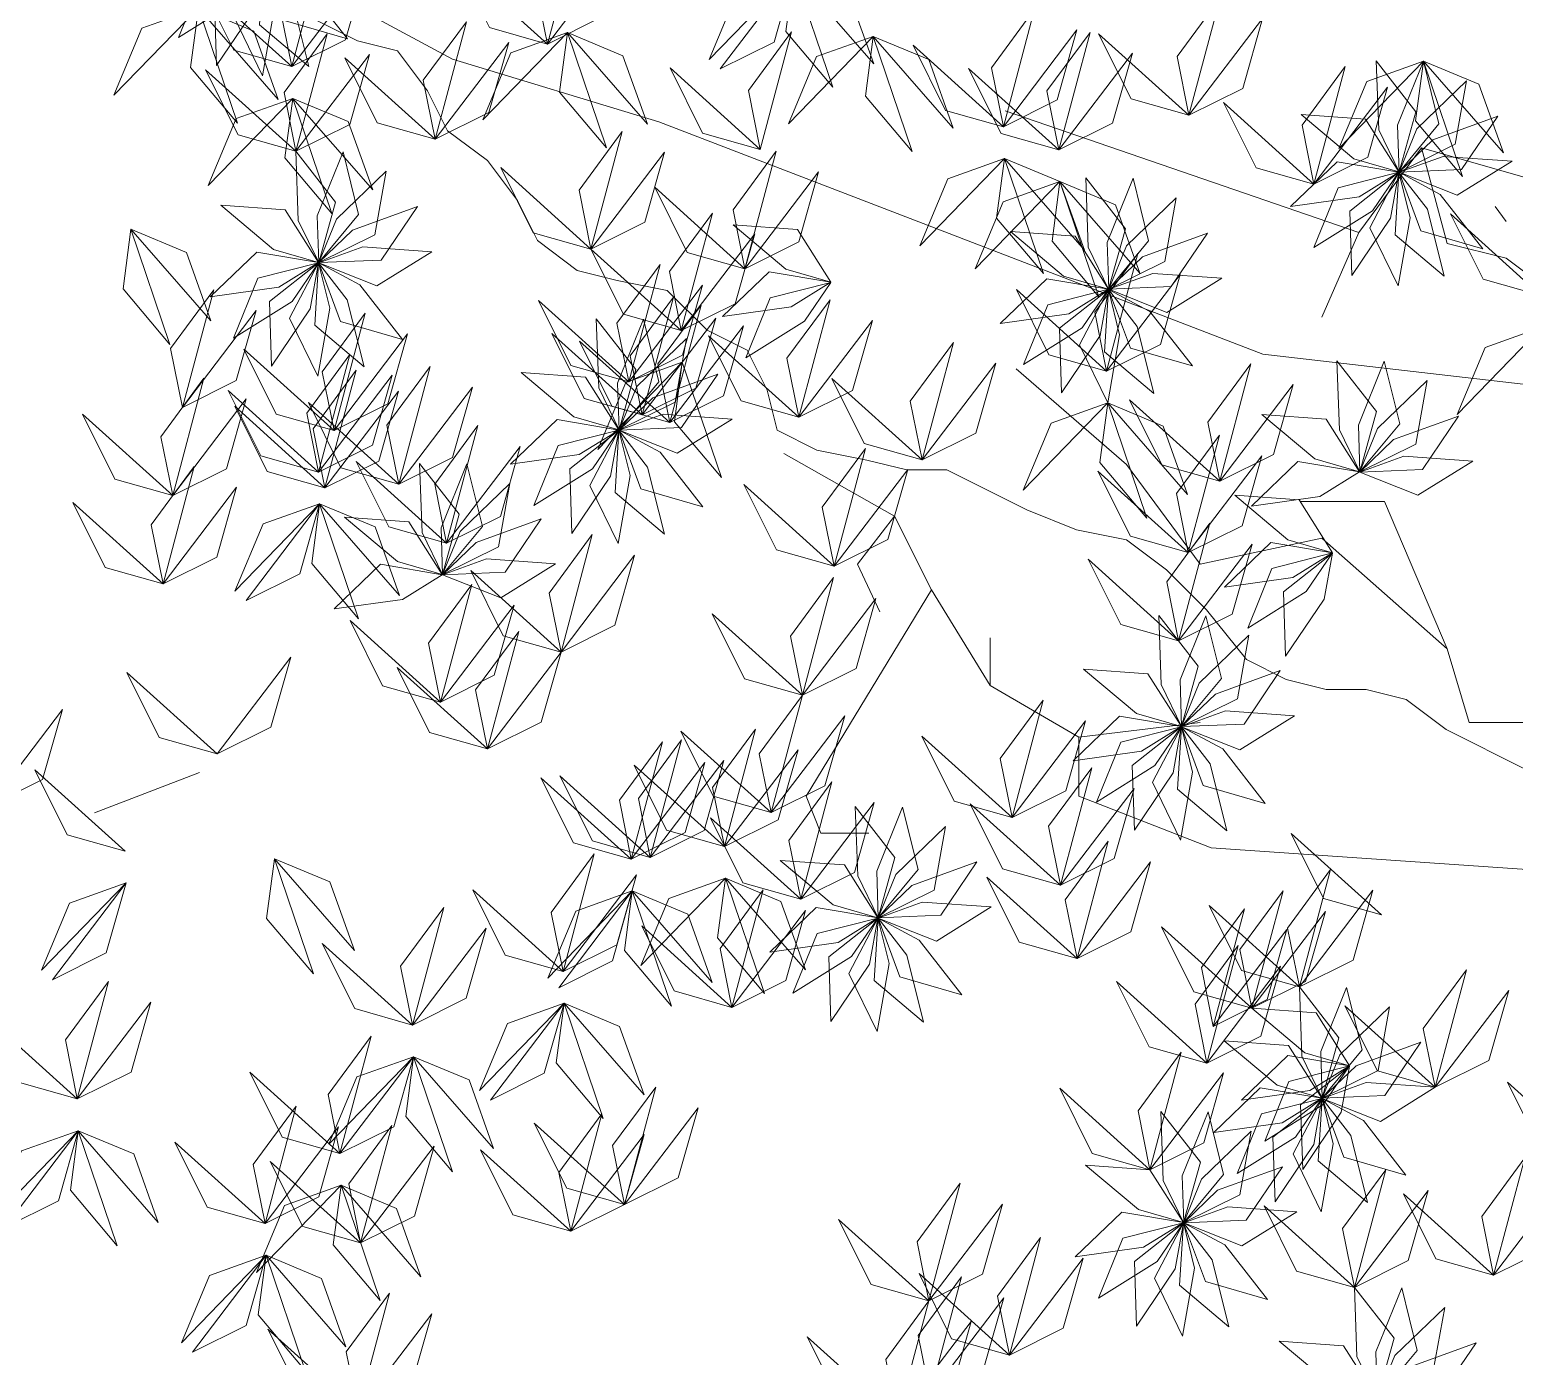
# Model space of a CAD drawing. Header units: inches. Extents: x 4350 to 28384, y -6772 to 993.
# Drawn here: x 14862.8 to 14936, y -831.6 to -766.2 of the extents above; entities that cross this region are included whole.
import ezdxf

# ---------------------------------------------------------------- set-up
doc = ezdxf.new("R2010")
doc.units = ezdxf.units.IN
doc.header["$MEASUREMENT"] = 0
doc.layers.add('ARREDAMENTO', color=2, linetype='Continuous', lineweight=18)

# ---------------------------------------------------------------- blocks, each defined once
blk = doc.blocks.new('jacaranda')
at = {"layer": 'ARREDAMENTO'}
for p, q in [((13801.262, 19412.439), (13796.9, 19414.801)), ((13811.44, 19409.349), (13801.262, 19412.439)), ((13828.524, 19409.894), (13845.971, 19403.897)), ((13841.246, 19397.899), (13811.44, 19409.349)), ((13845.971, 19403.897), (13849.061, 19408.077)), ((13850.333, 19403.351), (13849.061, 19408.077)), ((13849.061, 19408.077), (13863.6, 19403.897)), ((13852.696, 19405.169), (13853.241, 19404.442)), ((13845.971, 19403.897), (13844.154, 19399.716)), ((13853.241, 19402.624), (13850.333, 19403.351)), ((13860.511, 19397.172), (13853.241, 19402.624)), ((13856.876, 19396.082), (13841.246, 19397.899)), ((13834.521, 19392.447), (13829.069, 19397.172)), ((13823.071, 19389.902), (13817.619, 19392.992)), ((13838.156, 19387.54), (13834.521, 19392.447)), ((13843.063, 19390.629), (13847.243, 19390.629)), ((13847.243, 19390.629), (13850.333, 19383.359)), ((13821.254, 19387.54), (13823.071, 19389.902)), ((13823.071, 19389.902), (13824.889, 19386.267)), ((13844.154, 19388.812), (13838.156, 19387.54)), ((13850.333, 19383.359), (13844.154, 19388.812)), ((13822.344, 19385.177), (13821.254, 19387.54)), ((13824.889, 19386.267), (13818.709, 19376.09)), ((13827.797, 19381.542), (13824.889, 19386.267)), ((13822.344, 19385.177), (13822.344, 19385.177)), ((13827.797, 19383.905), (13827.797, 19383.905)), ((13827.797, 19383.905), (13827.797, 19381.542)), ((13851.423, 19379.725), (13850.333, 19383.359)), ((13832.158, 19378.998), (13827.797, 19381.542)), ((13832.158, 19378.998), (13838.156, 19379.725)), ((13859.42, 19379.725), (13851.423, 19379.725)), ((13832.158, 19376.09), (13832.158, 19378.998)), ((13818.709, 19376.09), (13819.436, 19374.272)), ((13838.701, 19373.545), (13832.158, 19376.09)), ((13819.436, 19374.272), (13821.799, 19374.272)), ((13854.513, 19372.455), (13838.701, 19373.545))]:
    blk.add_line(p, q, dxfattribs=at)
at = {"layer": 'ARREDAMENTO', "linetype": 'Continuous'}
blk.add_line((13788.792, 19377.259), (13783.612, 19375.27), dxfattribs=at)
at = {"layer": 'ARREDAMENTO'}
blk.add_lwpolyline([(13854.222, 19377.412), (13850.282, 19379.381), (13848.311, 19380.858), (13846.341, 19381.35), (13844.37, 19381.35), (13842.4, 19381.842), (13840.429, 19382.827), (13838.459, 19385.288), (13836.488, 19387.257), (13834.518, 19388.733), (13832.055, 19389.226), (13829.592, 19390.21), (13827.621, 19391.195), (13825.651, 19392.179), (13823.68, 19392.179), (13821.71, 19392.671), (13819.247, 19393.163), (13817.276, 19394.148), (13816.784, 19396.117), (13815.798, 19398.086), (13813.828, 19399.07), (13811.858, 19401.039), (13809.394, 19401.532), (13807.424, 19402.024), (13805.454, 19403.5), (13804.468, 19405.469), (13802.99, 19407.438), (13801.02, 19408.915), (13800.035, 19410.884), (13798.557, 19412.853), (13796.586, 19413.345), (13794.616, 19414.33)], dxfattribs=at)
at = {"layer": 'ARREDAMENTO', "lineweight": 0}
for points in [[(13805.952, 19413.191), (13805.367, 19416.097), (13807.495, 19418.987), (13805.952, 19413.191)], [(13793.338, 19412.078), (13792.753, 19414.984), (13794.88, 19417.874), (13793.338, 19412.078)], [(13805.952, 19413.191), (13808.606, 19414.512), (13809.583, 19417.965), (13805.952, 19413.191)], [(13787.753, 19413.509), (13790.643, 19415.315), (13791.94, 19417.223), (13788.952, 19416.456), (13787.753, 19413.509)], [(13789.627, 19412.124), (13791.533, 19414.949), (13791.941, 19417.22), (13789.524, 19415.304), (13789.627, 19412.124)], [(13791.903, 19411.62), (13792.495, 19414.977), (13791.944, 19417.217), (13790.515, 19414.484), (13791.903, 19411.62)], [(13794.186, 19412.086), (13793.362, 19415.394), (13791.948, 19417.216), (13791.754, 19414.138), (13794.186, 19412.086)], [(13796.083, 19413.441), (13793.985, 19416.127), (13791.952, 19417.217), (13793.027, 19414.326), (13796.083, 19413.441)], [(13805.952, 19413.191), (13803.1, 19413.997), (13801.5, 19417.21), (13805.952, 19413.191)], [(13793.338, 19412.078), (13795.992, 19413.399), (13796.969, 19416.852), (13793.338, 19412.078)], [(13818.105, 19416.741), (13815.313, 19415.746), (13813.931, 19412.434), (13818.105, 19416.741)], [(13814.474, 19411.967), (13817.128, 19413.288), (13818.105, 19416.741), (13814.474, 19411.967)], [(13818.105, 19416.741), (13817.716, 19413.802), (13820.031, 19411.061), (13818.105, 19416.741)], [(13818.105, 19416.741), (13820.841, 19415.6), (13822.047, 19412.22), (13818.105, 19416.741)], [(13793.338, 19412.078), (13790.485, 19412.885), (13788.886, 19416.097), (13793.338, 19412.078)], [(13837.595, 19409.674), (13837.01, 19412.58), (13839.137, 19415.47), (13837.595, 19409.674)], [(13788.733, 19414.967), (13785.94, 19413.972), (13784.559, 19410.66), (13788.733, 19414.967)], [(13788.733, 19414.967), (13788.343, 19412.028), (13790.659, 19409.287), (13788.733, 19414.967)], [(13788.733, 19414.967), (13791.469, 19413.826), (13792.674, 19410.446), (13788.733, 19414.967)], [(13828.443, 19409.11), (13827.858, 19412.017), (13829.985, 19414.907), (13828.443, 19409.11)], [(13800.409, 19408.495), (13799.824, 19411.401), (13801.951, 19414.291), (13800.409, 19408.495)], [(13837.595, 19409.674), (13840.249, 19410.995), (13841.226, 19414.448), (13837.595, 19409.674)], [(13793.544, 19407.897), (13792.959, 19410.803), (13795.087, 19413.693), (13793.544, 19407.897)], [(13800.409, 19408.495), (13803.063, 19409.816), (13804.04, 19413.269), (13800.409, 19408.495)], [(13806.941, 19413.752), (13804.149, 19412.757), (13802.767, 19409.445), (13806.941, 19413.752)], [(13806.941, 19413.752), (13806.552, 19410.814), (13808.867, 19408.072), (13806.941, 19413.752)], [(13806.941, 19413.752), (13809.677, 19412.611), (13810.883, 19409.231), (13806.941, 19413.752)], [(13816.45, 19407.992), (13815.865, 19410.898), (13817.992, 19413.788), (13816.45, 19407.992)], [(13822.025, 19413.563), (13819.232, 19412.568), (13817.851, 19409.256), (13822.025, 19413.563)], [(13822.025, 19413.563), (13821.635, 19410.625), (13823.951, 19407.883), (13822.025, 19413.563)], [(13822.025, 19413.563), (13824.761, 19412.422), (13825.966, 19409.042), (13822.025, 19413.563)], [(13828.443, 19409.11), (13831.097, 19410.431), (13832.074, 19413.884), (13828.443, 19409.11)], [(13831.179, 19407.969), (13830.594, 19410.876), (13832.722, 19413.766), (13831.179, 19407.969)], [(13837.595, 19409.674), (13834.742, 19410.481), (13833.143, 19413.693), (13837.595, 19409.674)], [(13793.544, 19407.897), (13796.198, 19409.218), (13797.175, 19412.671), (13793.544, 19407.897)], [(13828.443, 19409.11), (13825.59, 19409.917), (13823.991, 19413.129), (13828.443, 19409.11)], [(13831.179, 19407.969), (13833.833, 19409.29), (13834.81, 19412.743), (13831.179, 19407.969)], [(13793.544, 19407.897), (13790.692, 19408.704), (13789.092, 19411.916), (13793.544, 19407.897)], [(13800.409, 19408.495), (13797.556, 19409.301), (13795.957, 19412.514), (13800.409, 19408.495)], [(13816.45, 19407.992), (13813.597, 19408.799), (13811.998, 19412.011), (13816.45, 19407.992)], [(13831.179, 19407.969), (13828.327, 19408.776), (13826.727, 19411.989), (13831.179, 19407.969)], [(13843.76, 19406.284), (13843.175, 19409.19), (13845.303, 19412.08), (13843.76, 19406.284)], [(13849.167, 19412.343), (13846.375, 19411.348), (13844.994, 19408.036), (13849.167, 19412.343)], [(13846.837, 19412.362), (13846.956, 19408.956), (13847.96, 19406.879), (13848.79, 19409.85), (13846.837, 19412.362)], [(13849.167, 19412.343), (13847.891, 19409.183), (13847.963, 19406.877), (13849.93, 19409.254), (13849.167, 19412.343)], [(13849.167, 19412.343), (13848.778, 19409.404), (13851.093, 19406.663), (13849.167, 19412.343)], [(13849.167, 19412.343), (13851.904, 19411.202), (13853.109, 19407.822), (13849.167, 19412.343)], [(13851.289, 19411.378), (13848.837, 19409.01), (13847.966, 19406.874), (13850.728, 19408.246), (13851.289, 19411.378)], [(13793.39, 19410.511), (13790.598, 19409.516), (13789.216, 19406.204), (13793.39, 19410.511)], [(13793.39, 19410.511), (13793, 19407.572), (13795.316, 19404.831), (13793.39, 19410.511)], [(13793.39, 19410.511), (13796.126, 19409.37), (13797.331, 19405.99), (13793.39, 19410.511)], [(13843.76, 19406.284), (13846.414, 19407.605), (13847.391, 19411.058), (13843.76, 19406.284)], [(13843.76, 19406.284), (13840.908, 19407.091), (13839.308, 19410.303), (13843.76, 19406.284)], [(13843.127, 19409.712), (13845.738, 19407.521), (13847.953, 19406.878), (13846.3, 19409.482), (13843.127, 19409.712)], [(13852.834, 19409.633), (13849.631, 19408.467), (13847.967, 19406.871), (13851.048, 19407), (13852.834, 19409.633)], [(13808.099, 19403.078), (13807.514, 19405.985), (13809.642, 19408.875), (13808.099, 19403.078)], [(13793.544, 19407.897), (13793.663, 19404.491), (13794.667, 19402.414), (13795.497, 19405.385), (13793.544, 19407.897)], [(13795.875, 19407.878), (13794.598, 19404.718), (13794.671, 19402.412), (13796.637, 19404.789), (13795.875, 19407.878)], [(13808.099, 19403.078), (13810.753, 19404.4), (13811.73, 19407.853), (13808.099, 19403.078)], [(13815.694, 19402.107), (13815.109, 19405.013), (13817.236, 19407.903), (13815.694, 19402.107)], [(13828.495, 19407.543), (13825.703, 19406.548), (13824.322, 19403.236), (13828.495, 19407.543)], [(13828.495, 19407.543), (13828.106, 19404.605), (13830.421, 19401.863), (13828.495, 19407.543)], [(13828.495, 19407.543), (13831.231, 19406.402), (13832.437, 19403.022), (13828.495, 19407.543)], [(13853.536, 19407.411), (13850.136, 19407.648), (13847.966, 19406.867), (13850.834, 19405.731), (13853.536, 19407.411)], [(13797.996, 19406.913), (13795.544, 19404.545), (13794.673, 19402.409), (13797.436, 19403.781), (13797.996, 19406.913)], [(13808.099, 19403.078), (13805.247, 19403.885), (13803.647, 19407.098), (13808.099, 19403.078)], [(13815.694, 19402.107), (13818.347, 19403.428), (13819.324, 19406.881), (13815.694, 19402.107)], [(13842.613, 19405.182), (13845.988, 19405.656), (13847.949, 19406.872), (13844.907, 19407.386), (13842.613, 19405.182)], [(13843.762, 19403.154), (13846.652, 19404.96), (13847.949, 19406.868), (13844.961, 19406.101), (13843.762, 19403.154)], [(13845.636, 19401.769), (13847.542, 19404.595), (13847.951, 19406.865), (13845.533, 19404.949), (13845.636, 19401.769)], [(13847.912, 19401.266), (13848.504, 19404.622), (13847.953, 19406.862), (13846.524, 19404.129), (13847.912, 19401.266)], [(13850.195, 19401.732), (13849.371, 19405.039), (13847.957, 19406.861), (13847.763, 19403.783), (13850.195, 19401.732)], [(13852.092, 19403.086), (13849.994, 19405.772), (13847.961, 19406.862), (13849.036, 19403.971), (13852.092, 19403.086)], [(13815.694, 19402.107), (13812.841, 19402.914), (13811.242, 19406.126), (13815.694, 19402.107)], [(13831.231, 19406.402), (13828.439, 19405.407), (13827.058, 19402.095), (13831.231, 19406.402)], [(13831.231, 19406.402), (13830.842, 19403.464), (13833.157, 19400.722), (13831.231, 19406.402)], [(13831.231, 19406.402), (13833.968, 19405.261), (13835.173, 19401.881), (13831.231, 19406.402)], [(13832.513, 19406.585), (13832.632, 19403.178), (13833.636, 19401.102), (13834.465, 19404.072), (13832.513, 19406.585)], [(13834.843, 19406.566), (13833.567, 19403.405), (13833.639, 19401.1), (13835.605, 19403.476), (13834.843, 19406.566)], [(13789.834, 19405.247), (13792.445, 19403.057), (13794.66, 19402.413), (13793.007, 19405.017), (13789.834, 19405.247)], [(13836.965, 19405.6), (13834.513, 19403.233), (13833.641, 19401.097), (13836.404, 19402.468), (13836.965, 19405.6)], [(13799.541, 19405.168), (13796.339, 19404.002), (13794.674, 19402.406), (13797.756, 19402.535), (13799.541, 19405.168)], [(13812.551, 19399.059), (13811.966, 19401.965), (13814.094, 19404.855), (13812.551, 19399.059)], [(13854.956, 19400.788), (13852.104, 19401.595), (13850.504, 19404.807), (13854.956, 19400.788)], [(13785.405, 19404.054), (13785.015, 19401.115), (13787.331, 19398.374), (13785.405, 19404.054)], [(13785.405, 19404.054), (13788.141, 19402.913), (13789.346, 19399.533), (13785.405, 19404.054)], [(13812.551, 19399.059), (13815.205, 19400.38), (13816.182, 19403.833), (13812.551, 19399.059)], [(13815.108, 19404.276), (13817.719, 19402.086), (13819.934, 19401.442), (13818.282, 19404.047), (13815.108, 19404.276)], [(13828.802, 19403.935), (13831.413, 19401.744), (13833.629, 19401.1), (13831.976, 19403.705), (13828.802, 19403.935)], [(13838.51, 19403.856), (13835.307, 19402.69), (13833.642, 19401.093), (13836.724, 19401.222), (13838.51, 19403.856)], [(13800.244, 19402.946), (13796.843, 19403.184), (13794.673, 19402.402), (13797.541, 19401.267), (13800.244, 19402.946)], [(13812.551, 19399.059), (13809.699, 19399.866), (13808.099, 19403.078), (13812.551, 19399.059)], [(13789.32, 19400.717), (13792.696, 19401.191), (13794.656, 19402.407), (13791.615, 19402.922), (13789.32, 19400.717)], [(13790.469, 19398.689), (13793.36, 19400.495), (13794.656, 19402.403), (13791.669, 19401.636), (13790.469, 19398.689)], [(13792.344, 19397.304), (13794.249, 19400.13), (13794.658, 19402.4), (13792.24, 19400.484), (13792.344, 19397.304)], [(13794.619, 19396.801), (13795.211, 19400.157), (13794.661, 19402.398), (13793.231, 19399.664), (13794.619, 19396.801)], [(13796.903, 19397.267), (13796.078, 19400.574), (13794.664, 19402.397), (13794.47, 19399.318), (13796.903, 19397.267)], [(13798.799, 19398.621), (13796.701, 19401.307), (13794.668, 19402.397), (13795.743, 19399.506), (13798.799, 19398.621)], [(13809.965, 19396.522), (13809.38, 19399.428), (13811.508, 19402.318), (13809.965, 19396.522)], [(13833.535, 19397.055), (13832.95, 19399.961), (13835.078, 19402.851), (13833.535, 19397.055)], [(13814.595, 19399.746), (13817.97, 19400.221), (13819.93, 19401.436), (13816.889, 19401.951), (13814.595, 19399.746)], [(13828.289, 19399.404), (13831.664, 19399.879), (13833.624, 19401.094), (13830.583, 19401.609), (13828.289, 19399.404)], [(13833.535, 19397.055), (13836.189, 19398.376), (13837.166, 19401.829), (13833.535, 19397.055)], [(13839.212, 19401.633), (13835.812, 19401.871), (13833.642, 19401.09), (13836.509, 19399.954), (13839.212, 19401.633)], [(13787.945, 19395.265), (13787.36, 19398.172), (13789.488, 19401.062), (13787.945, 19395.265)], [(13809.965, 19396.522), (13812.619, 19397.843), (13813.596, 19401.296), (13809.965, 19396.522)], [(13815.744, 19397.718), (13818.634, 19399.525), (13819.931, 19401.432), (13816.943, 19400.665), (13815.744, 19397.718)], [(13833.535, 19397.055), (13830.683, 19397.862), (13829.083, 19401.074), (13833.535, 19397.055)], [(13829.438, 19397.377), (13832.328, 19399.183), (13833.625, 19401.091), (13830.637, 19400.324), (13829.438, 19397.377)], [(13831.312, 19395.991), (13833.218, 19398.817), (13833.626, 19401.087), (13831.209, 19399.172), (13831.312, 19395.991)], [(13833.588, 19395.488), (13834.179, 19398.845), (13833.629, 19401.085), (13832.2, 19398.352), (13833.588, 19395.488)], [(13835.871, 19395.954), (13835.047, 19399.261), (13833.633, 19401.084), (13833.439, 19398.006), (13835.871, 19395.954)], [(13837.768, 19397.309), (13835.669, 19399.994), (13833.636, 19401.084), (13834.711, 19398.193), (13837.768, 19397.309)], [(13809.965, 19396.522), (13807.113, 19397.329), (13805.513, 19400.541), (13809.965, 19396.522)], [(13810.621, 19394.9), (13810.036, 19397.806), (13812.164, 19400.696), (13810.621, 19394.9)], [(13811.988, 19394.515), (13811.403, 19397.421), (13813.53, 19400.311), (13811.988, 19394.515)], [(13818.354, 19394.781), (13817.769, 19397.687), (13819.896, 19400.577), (13818.354, 19394.781)], [(13787.945, 19395.265), (13790.599, 19396.586), (13791.576, 19400.039), (13787.945, 19395.265)], [(13795.424, 19394.12), (13794.839, 19397.026), (13796.966, 19399.916), (13795.424, 19394.12)], [(13808.36, 19399.641), (13808.479, 19396.235), (13809.483, 19394.158), (13810.313, 19397.129), (13808.36, 19399.641)], [(13810.691, 19399.622), (13809.414, 19396.462), (13809.486, 19394.156), (13811.453, 19396.533), (13810.691, 19399.622)], [(13810.621, 19394.9), (13813.275, 19396.221), (13814.252, 19399.674), (13810.621, 19394.9)], [(13818.354, 19394.781), (13821.008, 19396.102), (13821.985, 19399.555), (13818.354, 19394.781)], [(13795.424, 19394.12), (13798.078, 19395.441), (13799.055, 19398.894), (13795.424, 19394.12)], [(13810.621, 19394.9), (13807.768, 19395.707), (13806.169, 19398.919), (13810.621, 19394.9)], [(13812.812, 19398.657), (13810.36, 19396.289), (13809.489, 19394.153), (13812.252, 19395.525), (13812.812, 19398.657)], [(13811.988, 19394.515), (13814.641, 19395.836), (13815.618, 19399.289), (13811.988, 19394.515)], [(13818.354, 19394.781), (13815.501, 19395.588), (13813.902, 19398.8), (13818.354, 19394.781)], [(13855.009, 19399.221), (13852.216, 19398.226), (13850.835, 19394.914), (13855.009, 19399.221)], [(13795.424, 19394.12), (13792.571, 19394.927), (13790.972, 19398.139), (13795.424, 19394.12)], [(13811.988, 19394.515), (13809.135, 19395.322), (13807.536, 19398.534), (13811.988, 19394.515)], [(13824.436, 19392.673), (13823.851, 19395.58), (13825.978, 19398.47), (13824.436, 19392.673)], [(13794.66, 19392.079), (13794.076, 19394.985), (13796.203, 19397.875), (13794.66, 19392.079)], [(13798.62, 19391.482), (13798.035, 19394.388), (13800.163, 19397.278), (13798.62, 19391.482)], [(13812.604, 19397.492), (13809.811, 19396.497), (13808.43, 19393.185), (13812.604, 19397.492)], [(13812.604, 19397.492), (13812.214, 19394.554), (13814.53, 19391.812), (13812.604, 19397.492)], [(13824.436, 19392.673), (13827.09, 19393.994), (13828.067, 19397.448), (13824.436, 19392.673)], [(13839.114, 19391.626), (13838.529, 19394.532), (13840.657, 19397.422), (13839.114, 19391.626)], [(13844.899, 19397.57), (13845.019, 19394.164), (13846.023, 19392.087), (13846.852, 19395.058), (13844.899, 19397.57)], [(13847.23, 19397.551), (13845.953, 19394.391), (13846.026, 19392.085), (13847.992, 19394.462), (13847.23, 19397.551)], [(13787.466, 19390.914), (13786.881, 19393.82), (13789.009, 19396.71), (13787.466, 19390.914)], [(13794.978, 19391.3), (13794.393, 19394.206), (13796.52, 19397.096), (13794.978, 19391.3)], [(13794.66, 19392.079), (13797.314, 19393.4), (13798.291, 19396.853), (13794.66, 19392.079)], [(13804.65, 19396.991), (13807.261, 19394.801), (13809.476, 19394.157), (13807.823, 19396.761), (13804.65, 19396.991)], [(13814.357, 19396.912), (13811.155, 19395.746), (13809.49, 19394.15), (13812.571, 19394.279), (13814.357, 19396.912)], [(13824.436, 19392.673), (13821.583, 19393.48), (13819.984, 19396.693), (13824.436, 19392.673)], [(13849.351, 19396.586), (13846.9, 19394.218), (13846.028, 19392.082), (13848.791, 19393.453), (13849.351, 19396.586)], [(13794.66, 19392.079), (13791.808, 19392.885), (13790.208, 19396.098), (13794.66, 19392.079)], [(13794.978, 19391.3), (13797.632, 19392.621), (13798.609, 19396.074), (13794.978, 19391.3)], [(13798.62, 19391.482), (13801.274, 19392.803), (13802.251, 19396.256), (13798.62, 19391.482)], [(13839.114, 19391.626), (13841.768, 19392.947), (13842.745, 19396.4), (13839.114, 19391.626)], [(13787.466, 19390.914), (13790.12, 19392.235), (13791.097, 19395.688), (13787.466, 19390.914)], [(13794.978, 19391.3), (13792.125, 19392.106), (13790.526, 19395.319), (13794.978, 19391.3)], [(13798.62, 19391.482), (13795.768, 19392.288), (13794.168, 19395.501), (13798.62, 19391.482)], [(13833.588, 19395.488), (13830.795, 19394.493), (13829.414, 19391.181), (13833.588, 19395.488)], [(13833.588, 19395.488), (13833.198, 19392.549), (13835.514, 19389.808), (13833.588, 19395.488)], [(13833.588, 19395.488), (13836.324, 19394.347), (13837.529, 19390.967), (13833.588, 19395.488)], [(13839.114, 19391.626), (13836.262, 19392.432), (13834.662, 19395.645), (13839.114, 19391.626)], [(13787.466, 19390.914), (13784.614, 19391.721), (13783.014, 19394.933), (13787.466, 19390.914)], [(13800.975, 19388.571), (13800.39, 19391.477), (13802.517, 19394.367), (13800.975, 19388.571)], [(13804.136, 19392.461), (13807.511, 19392.935), (13809.472, 19394.151), (13806.431, 19394.666), (13804.136, 19392.461)], [(13815.059, 19394.69), (13811.659, 19394.927), (13809.489, 19394.146), (13812.357, 19393.01), (13815.059, 19394.69)], [(13841.189, 19394.92), (13843.8, 19392.729), (13846.015, 19392.086), (13844.363, 19394.69), (13841.189, 19394.92)], [(13850.897, 19394.841), (13847.694, 19393.675), (13846.029, 19392.079), (13849.111, 19392.208), (13850.897, 19394.841)], [(13805.285, 19390.433), (13808.176, 19392.239), (13809.472, 19394.147), (13806.484, 19393.38), (13805.285, 19390.433)], [(13807.159, 19389.048), (13809.065, 19391.874), (13809.474, 19394.144), (13807.056, 19392.228), (13807.159, 19389.048)], [(13809.435, 19388.545), (13810.027, 19391.901), (13809.477, 19394.141), (13808.047, 19391.408), (13809.435, 19388.545)], [(13811.719, 19389.011), (13810.894, 19392.318), (13809.48, 19394.14), (13809.286, 19391.062), (13811.719, 19389.011)], [(13813.615, 19390.365), (13811.517, 19393.051), (13809.484, 19394.141), (13810.559, 19391.25), (13813.615, 19390.365)], [(13837.561, 19388.104), (13836.976, 19391.011), (13839.104, 19393.901), (13837.561, 19388.104)], [(13800.975, 19388.571), (13803.629, 19389.892), (13804.606, 19393.345), (13800.975, 19388.571)], [(13820.095, 19387.436), (13819.51, 19390.342), (13821.638, 19393.232), (13820.095, 19387.436)], [(13837.561, 19388.104), (13840.215, 19389.425), (13841.192, 19392.878), (13837.561, 19388.104)], [(13851.599, 19392.619), (13848.199, 19392.856), (13846.028, 19392.075), (13848.896, 19390.939), (13851.599, 19392.619)], [(13786.988, 19386.563), (13786.403, 19389.469), (13788.53, 19392.359), (13786.988, 19386.563)], [(13800.975, 19388.571), (13798.122, 19389.377), (13796.523, 19392.59), (13800.975, 19388.571)], [(13799.648, 19392.504), (13799.768, 19389.098), (13800.771, 19387.021), (13801.601, 19389.992), (13799.648, 19392.504)], [(13801.979, 19392.485), (13800.702, 19389.325), (13800.775, 19387.019), (13802.741, 19389.396), (13801.979, 19392.485)], [(13820.095, 19387.436), (13822.749, 19388.757), (13823.726, 19392.21), (13820.095, 19387.436)], [(13837.561, 19388.104), (13834.709, 19388.911), (13833.109, 19392.124), (13837.561, 19388.104)], [(13840.676, 19390.39), (13844.051, 19390.864), (13846.011, 19392.08), (13842.97, 19392.594), (13840.676, 19390.39)], [(13786.988, 19386.563), (13789.641, 19387.884), (13790.618, 19391.337), (13786.988, 19386.563)], [(13804.1, 19391.52), (13801.649, 19389.152), (13800.777, 19387.016), (13803.54, 19388.388), (13804.1, 19391.52)], [(13820.095, 19387.436), (13817.243, 19388.243), (13815.643, 19391.455), (13820.095, 19387.436)], [(13786.988, 19386.563), (13784.135, 19387.37), (13782.536, 19390.582), (13786.988, 19386.563)], [(13839.859, 19390.932), (13842.47, 19388.741), (13844.685, 19388.097), (13843.032, 19390.702), (13839.859, 19390.932)], [(13794.713, 19390.512), (13791.921, 19389.516), (13790.539, 19386.204), (13794.713, 19390.512)], [(13791.082, 19385.738), (13793.736, 19387.059), (13794.713, 19390.512), (13791.082, 19385.738)], [(13794.713, 19390.512), (13794.323, 19387.573), (13796.639, 19384.831), (13794.713, 19390.512)], [(13794.713, 19390.512), (13797.449, 19389.371), (13798.654, 19385.991), (13794.713, 19390.512)], [(13795.938, 19389.854), (13798.549, 19387.663), (13800.764, 19387.02), (13799.112, 19389.624), (13795.938, 19389.854)], [(13805.646, 19389.775), (13802.443, 19388.609), (13800.778, 19387.013), (13803.86, 19387.142), (13805.646, 19389.775)], [(13837.083, 19383.753), (13836.498, 19386.659), (13838.625, 19389.549), (13837.083, 19383.753)], [(13806.623, 19383.196), (13806.038, 19386.102), (13808.166, 19388.992), (13806.623, 19383.196)], [(13837.083, 19383.753), (13839.736, 19385.074), (13840.713, 19388.527), (13837.083, 19383.753)], [(13839.345, 19386.401), (13842.72, 19386.876), (13844.681, 19388.091), (13841.64, 19388.606), (13839.345, 19386.401)], [(13806.348, 19387.553), (13802.948, 19387.79), (13800.777, 19387.009), (13803.645, 19385.873), (13806.348, 19387.553)], [(13806.623, 19383.196), (13809.277, 19384.517), (13810.254, 19387.97), (13806.623, 19383.196)], [(13837.083, 19383.753), (13834.23, 19384.56), (13832.631, 19387.772), (13837.083, 19383.753)], [(13840.494, 19384.373), (13843.385, 19386.18), (13844.681, 19388.087), (13841.693, 19387.321), (13840.494, 19384.373)], [(13842.368, 19382.988), (13844.274, 19385.814), (13844.683, 19388.084), (13842.265, 19386.168), (13842.368, 19382.988)], [(13795.425, 19385.324), (13798.8, 19385.798), (13800.76, 19387.014), (13797.719, 19387.528), (13795.425, 19385.324)], [(13806.623, 19383.196), (13803.771, 19384.003), (13802.171, 19387.215), (13806.623, 19383.196)], [(13800.675, 19380.731), (13800.09, 19383.637), (13802.218, 19386.527), (13800.675, 19380.731)], [(13818.528, 19381.072), (13817.943, 19383.978), (13820.071, 19386.868), (13818.528, 19381.072)], [(13800.675, 19380.731), (13803.329, 19382.052), (13804.306, 19385.505), (13800.675, 19380.731)], [(13818.528, 19381.072), (13821.182, 19382.393), (13822.159, 19385.846), (13818.528, 19381.072)], [(13800.675, 19380.731), (13797.823, 19381.538), (13796.223, 19384.75), (13800.675, 19380.731)], [(13818.528, 19381.072), (13815.676, 19381.879), (13814.076, 19385.091), (13818.528, 19381.072)], [(13836.106, 19385.009), (13836.225, 19381.603), (13837.229, 19379.526), (13838.059, 19382.497), (13836.106, 19385.009)], [(13838.437, 19384.99), (13837.16, 19381.83), (13837.233, 19379.525), (13839.199, 19381.901), (13838.437, 19384.99)], [(13802.992, 19378.422), (13802.408, 19381.328), (13804.535, 19384.218), (13802.992, 19378.422)], [(13840.558, 19384.025), (13838.107, 19381.657), (13837.235, 19379.522), (13839.998, 19380.893), (13840.558, 19384.025)], [(13789.658, 19378.176), (13792.311, 19379.497), (13793.288, 19382.95), (13789.658, 19378.176)], [(13802.992, 19378.422), (13805.646, 19379.743), (13806.623, 19383.196), (13802.992, 19378.422)], [(13789.658, 19378.176), (13786.805, 19378.982), (13785.206, 19382.195), (13789.658, 19378.176)], [(13802.992, 19378.422), (13800.14, 19379.229), (13798.54, 19382.441), (13802.992, 19378.422)], [(13832.396, 19382.36), (13835.007, 19380.169), (13837.222, 19379.525), (13835.57, 19382.13), (13832.396, 19382.36)], [(13842.104, 19382.281), (13838.901, 19381.115), (13837.236, 19379.518), (13840.318, 19379.647), (13842.104, 19382.281)], [(13816.986, 19375.276), (13816.401, 19378.182), (13818.528, 19381.072), (13816.986, 19375.276)], [(13778.391, 19375.595), (13781.045, 19376.916), (13782.022, 19380.37), (13778.391, 19375.595)], [(13828.869, 19375.034), (13828.284, 19377.94), (13830.411, 19380.83), (13828.869, 19375.034)], [(13816.986, 19375.276), (13819.639, 19376.597), (13820.616, 19380.05), (13816.986, 19375.276)], [(13828.869, 19375.034), (13831.523, 19376.355), (13832.499, 19379.808), (13828.869, 19375.034)], [(13831.882, 19377.829), (13835.258, 19378.304), (13837.218, 19379.519), (13834.177, 19380.034), (13831.882, 19377.829)], [(13842.806, 19380.058), (13839.406, 19380.296), (13837.235, 19379.514), (13840.103, 19378.379), (13842.806, 19380.058)], [(13811.022, 19373.072), (13810.437, 19375.978), (13812.564, 19378.868), (13811.022, 19373.072)], [(13816.986, 19375.276), (13814.133, 19376.083), (13812.534, 19379.295), (13816.986, 19375.276)], [(13814.681, 19373.606), (13814.096, 19376.512), (13816.223, 19379.402), (13814.681, 19373.606)], [(13828.869, 19375.034), (13826.016, 19375.841), (13824.417, 19379.053), (13828.869, 19375.034)], [(13833.031, 19375.801), (13835.922, 19377.608), (13837.218, 19379.515), (13834.231, 19378.749), (13833.031, 19375.801)], [(13834.906, 19374.416), (13836.811, 19377.242), (13837.22, 19379.512), (13834.802, 19377.596), (13834.906, 19374.416)], [(13837.181, 19373.913), (13837.773, 19377.27), (13837.223, 19379.51), (13835.794, 19376.776), (13837.181, 19373.913)], [(13839.465, 19374.379), (13838.64, 19377.686), (13837.226, 19379.509), (13837.032, 19376.43), (13839.465, 19374.379)], [(13841.362, 19375.734), (13839.263, 19378.419), (13837.23, 19379.509), (13838.305, 19376.618), (13841.362, 19375.734)], [(13810.085, 19372.982), (13809.5, 19375.888), (13811.628, 19378.778), (13810.085, 19372.982)], [(13814.681, 19373.606), (13817.335, 19374.927), (13818.312, 19378.38), (13814.681, 19373.606)], [(13785.113, 19373.375), (13782.26, 19374.181), (13780.66, 19377.394), (13785.113, 19373.375)], [(13810.085, 19372.982), (13812.739, 19374.303), (13813.716, 19377.756), (13810.085, 19372.982)], [(13814.681, 19373.606), (13811.828, 19374.412), (13810.229, 19377.625), (13814.681, 19373.606)], [(13811.022, 19373.072), (13813.676, 19374.393), (13814.653, 19377.846), (13811.022, 19373.072)], [(13831.257, 19371.699), (13830.672, 19374.605), (13832.799, 19377.495), (13831.257, 19371.699)], [(13810.085, 19372.982), (13807.233, 19373.789), (13805.633, 19377.001), (13810.085, 19372.982)], [(13811.022, 19373.072), (13808.169, 19373.879), (13806.57, 19377.091), (13811.022, 19373.072)], [(13818.445, 19371.005), (13817.86, 19373.911), (13819.987, 19376.801), (13818.445, 19371.005)], [(13831.257, 19371.699), (13833.911, 19373.02), (13834.888, 19376.473), (13831.257, 19371.699)], [(13818.445, 19371.005), (13821.098, 19372.326), (13822.075, 19375.779), (13818.445, 19371.005)], [(13821.139, 19375.574), (13821.258, 19372.168), (13822.262, 19370.091), (13823.092, 19373.062), (13821.139, 19375.574)], [(13823.47, 19375.555), (13822.193, 19372.395), (13822.265, 19370.09), (13824.232, 19372.466), (13823.47, 19375.555)], [(13831.257, 19371.699), (13828.404, 19372.506), (13826.805, 19375.718), (13831.257, 19371.699)], [(13818.445, 19371.005), (13815.592, 19371.812), (13813.993, 19375.024), (13818.445, 19371.005)], [(13825.591, 19374.59), (13823.139, 19372.222), (13822.268, 19370.087), (13825.031, 19371.458), (13825.591, 19374.59)], [(13832.077, 19368.075), (13831.492, 19370.982), (13833.619, 19373.872), (13832.077, 19368.075)], [(13847.089, 19370.23), (13844.237, 19371.037), (13842.637, 19374.249), (13847.089, 19370.23)], [(13792.485, 19373.001), (13792.095, 19370.062), (13794.411, 19367.321), (13792.485, 19373.001)], [(13792.485, 19373.001), (13795.221, 19371.86), (13796.426, 19368.48), (13792.485, 19373.001)], [(13806.722, 19367.443), (13806.137, 19370.349), (13808.264, 19373.239), (13806.722, 19367.443)], [(13806.722, 19367.443), (13806.137, 19370.349), (13808.264, 19373.239), (13806.722, 19367.443)], [(13817.429, 19372.924), (13820.04, 19370.734), (13822.255, 19370.09), (13820.602, 19372.695), (13817.429, 19372.924)], [(13827.136, 19372.845), (13823.933, 19371.68), (13822.269, 19370.083), (13825.35, 19370.212), (13827.136, 19372.845)], [(13832.077, 19368.075), (13834.731, 19369.396), (13835.708, 19372.849), (13832.077, 19368.075)], [(13843.044, 19366.679), (13842.459, 19369.585), (13844.587, 19372.475), (13843.044, 19366.679)], [(13785.165, 19371.808), (13782.373, 19370.812), (13780.991, 19367.5), (13785.165, 19371.808)], [(13781.534, 19367.034), (13784.188, 19368.355), (13785.165, 19371.808), (13781.534, 19367.034)], [(13806.722, 19367.443), (13809.375, 19368.764), (13810.352, 19372.217), (13806.722, 19367.443)], [(13806.722, 19367.443), (13809.375, 19368.764), (13810.352, 19372.217), (13806.722, 19367.443)], [(13814.733, 19372.039), (13811.941, 19371.043), (13810.559, 19367.731), (13814.733, 19372.039)], [(13814.733, 19372.039), (13814.344, 19369.1), (13816.659, 19366.358), (13814.733, 19372.039)], [(13814.733, 19372.039), (13817.469, 19370.898), (13818.675, 19367.518), (13814.733, 19372.039)], [(13832.077, 19368.075), (13829.224, 19368.882), (13827.625, 19372.094), (13832.077, 19368.075)], [(13806.722, 19367.443), (13803.869, 19368.25), (13802.269, 19371.462), (13806.722, 19367.443)], [(13806.722, 19367.443), (13803.869, 19368.25), (13802.269, 19371.462), (13806.722, 19367.443)], [(13810.138, 19371.415), (13807.345, 19370.42), (13805.964, 19367.108), (13810.138, 19371.415)], [(13806.507, 19366.641), (13809.161, 19367.962), (13810.138, 19371.415), (13806.507, 19366.641)], [(13810.138, 19371.415), (13809.748, 19368.476), (13812.064, 19365.735), (13810.138, 19371.415)], [(13810.138, 19371.415), (13812.874, 19370.274), (13814.079, 19366.894), (13810.138, 19371.415)], [(13815.054, 19365.673), (13814.469, 19368.579), (13816.596, 19371.469), (13815.054, 19365.673)], [(13827.838, 19370.623), (13824.438, 19370.861), (13822.268, 19370.079), (13825.136, 19368.944), (13827.838, 19370.623)], [(13840.697, 19365.626), (13840.112, 19368.532), (13842.24, 19371.422), (13840.697, 19365.626)], [(13843.044, 19366.679), (13845.698, 19368), (13846.675, 19371.453), (13843.044, 19366.679)], [(13799.296, 19364.802), (13798.711, 19367.708), (13800.839, 19370.598), (13799.296, 19364.802)], [(13815.054, 19365.673), (13817.708, 19366.994), (13818.685, 19370.447), (13815.054, 19365.673)], [(13816.915, 19368.394), (13820.29, 19368.869), (13822.251, 19370.084), (13819.21, 19370.599), (13816.915, 19368.394)], [(13818.064, 19366.366), (13820.954, 19368.173), (13822.251, 19370.08), (13819.263, 19369.314), (13818.064, 19366.366)], [(13819.938, 19364.981), (13821.844, 19367.807), (13822.253, 19370.077), (13819.835, 19368.161), (13819.938, 19364.981)], [(13822.214, 19364.478), (13822.806, 19367.835), (13822.255, 19370.075), (13820.826, 19367.341), (13822.214, 19364.478)], [(13824.498, 19364.944), (13823.673, 19368.251), (13822.259, 19370.074), (13822.065, 19366.995), (13824.498, 19364.944)], [(13826.394, 19366.298), (13824.296, 19368.984), (13822.263, 19370.074), (13823.338, 19367.183), (13826.394, 19366.298)], [(13838.796, 19364.736), (13838.211, 19367.642), (13840.339, 19370.532), (13838.796, 19364.736)], [(13843.044, 19366.679), (13840.192, 19367.486), (13838.592, 19370.698), (13843.044, 19366.679)], [(13840.697, 19365.626), (13843.351, 19366.947), (13844.328, 19370.4), (13840.697, 19365.626)], [(13799.296, 19364.802), (13801.95, 19366.123), (13802.927, 19369.576), (13799.296, 19364.802)], [(13815.054, 19365.673), (13812.201, 19366.48), (13810.602, 19369.692), (13815.054, 19365.673)], [(13840.697, 19365.626), (13837.845, 19366.432), (13836.245, 19369.645), (13840.697, 19365.626)], [(13838.796, 19364.736), (13841.45, 19366.057), (13842.427, 19369.51), (13838.796, 19364.736)], [(13799.296, 19364.802), (13796.444, 19365.609), (13794.844, 19368.821), (13799.296, 19364.802)], [(13838.481, 19362.923), (13837.896, 19365.829), (13840.023, 19368.719), (13838.481, 19362.923)], [(13838.481, 19362.923), (13841.135, 19364.244), (13842.112, 19367.697), (13838.481, 19362.923)], [(13849.744, 19361.728), (13849.159, 19364.634), (13851.286, 19367.524), (13849.744, 19361.728)], [(13782.755, 19361.156), (13782.171, 19364.063), (13784.298, 19366.953), (13782.755, 19361.156)], [(13838.481, 19362.923), (13835.628, 19363.73), (13834.029, 19366.942), (13838.481, 19362.923)], [(13843.044, 19366.679), (13843.164, 19363.273), (13844.167, 19361.196), (13844.997, 19364.167), (13843.044, 19366.679)], [(13845.375, 19366.66), (13844.098, 19363.5), (13844.171, 19361.194), (13846.137, 19363.571), (13845.375, 19366.66)], [(13849.744, 19361.728), (13852.398, 19363.049), (13853.375, 19366.502), (13849.744, 19361.728)], [(13782.755, 19361.156), (13785.409, 19362.478), (13786.386, 19365.931), (13782.755, 19361.156)], [(13806.774, 19365.876), (13803.982, 19364.881), (13802.6, 19361.569), (13806.774, 19365.876)], [(13803.143, 19361.102), (13805.797, 19362.423), (13806.774, 19365.876), (13803.143, 19361.102)], [(13806.774, 19365.876), (13806.384, 19362.937), (13808.7, 19360.196), (13806.774, 19365.876)], [(13806.774, 19365.876), (13809.51, 19364.735), (13810.715, 19361.355), (13806.774, 19365.876)], [(13847.496, 19365.695), (13845.045, 19363.327), (13844.173, 19361.191), (13846.936, 19362.563), (13847.496, 19365.695)], [(13849.744, 19361.728), (13846.891, 19362.535), (13845.292, 19365.747), (13849.744, 19361.728)], [(13782.755, 19361.156), (13779.903, 19361.963), (13778.303, 19365.176), (13782.755, 19361.156)], [(13840.697, 19365.626), (13843.309, 19363.435), (13845.524, 19362.791), (13843.871, 19365.396), (13840.697, 19365.626)], [(13795.718, 19358.461), (13795.133, 19361.367), (13797.26, 19364.257), (13795.718, 19358.461)], [(13839.334, 19364.029), (13841.945, 19361.839), (13844.16, 19361.195), (13842.508, 19363.799), (13839.334, 19364.029)], [(13849.042, 19363.95), (13845.839, 19362.784), (13844.174, 19361.188), (13847.256, 19361.317), (13849.042, 19363.95)], [(13799.349, 19363.235), (13796.556, 19362.24), (13795.175, 19358.928), (13799.349, 19363.235)], [(13795.718, 19358.461), (13798.372, 19359.782), (13799.349, 19363.235), (13795.718, 19358.461)], [(13799.349, 19363.235), (13798.959, 19360.297), (13801.275, 19357.555), (13799.349, 19363.235)], [(13799.349, 19363.235), (13802.085, 19362.094), (13803.29, 19358.714), (13799.349, 19363.235)], [(13835.675, 19357.663), (13835.09, 19360.57), (13837.218, 19363.46), (13835.675, 19357.663)], [(13840.184, 19361.095), (13843.559, 19361.57), (13845.52, 19362.785), (13842.478, 19363.3), (13840.184, 19361.095)], [(13841.333, 19359.067), (13844.223, 19360.874), (13845.52, 19362.781), (13842.532, 19362.015), (13841.333, 19359.067)], [(13843.207, 19357.682), (13845.113, 19360.508), (13845.521, 19362.778), (13843.104, 19360.862), (13843.207, 19357.682)], [(13795.718, 19358.461), (13792.865, 19359.268), (13791.266, 19362.48), (13795.718, 19358.461)], [(13835.675, 19357.663), (13838.329, 19358.984), (13839.306, 19362.437), (13835.675, 19357.663)], [(13809.753, 19355.947), (13809.168, 19358.853), (13811.296, 19361.743), (13809.753, 19355.947)], [(13835.675, 19357.663), (13832.823, 19358.47), (13831.223, 19361.683), (13835.675, 19357.663)], [(13838.821, 19359.499), (13842.196, 19359.973), (13844.156, 19361.189), (13841.115, 19361.704), (13838.821, 19359.499)], [(13849.744, 19361.728), (13846.344, 19361.966), (13844.173, 19361.184), (13847.041, 19360.049), (13849.744, 19361.728)], [(13857.763, 19357.957), (13854.91, 19358.764), (13853.311, 19361.977), (13857.763, 19357.957)], [(13792.02, 19355.008), (13791.435, 19357.914), (13793.563, 19360.804), (13792.02, 19355.008)], [(13809.753, 19355.947), (13812.407, 19357.268), (13813.384, 19360.721), (13809.753, 19355.947)], [(13836.212, 19360.543), (13836.331, 19357.137), (13837.335, 19355.06), (13838.165, 19358.031), (13836.212, 19360.543)], [(13839.969, 19357.471), (13842.86, 19359.277), (13844.156, 19361.185), (13841.169, 19360.418), (13839.969, 19357.471)], [(13841.844, 19356.086), (13843.75, 19358.912), (13844.158, 19361.182), (13841.741, 19359.266), (13841.844, 19356.086)], [(13844.119, 19355.583), (13844.711, 19358.939), (13844.161, 19361.18), (13842.732, 19358.446), (13844.119, 19355.583)], [(13846.403, 19356.049), (13845.578, 19359.356), (13844.164, 19361.179), (13843.971, 19358.1), (13846.403, 19356.049)], [(13848.3, 19357.403), (13846.201, 19360.089), (13844.168, 19361.179), (13845.243, 19358.288), (13848.3, 19357.403)], [(13796.733, 19354.054), (13796.148, 19356.96), (13798.276, 19359.85), (13796.733, 19354.054)], [(13809.753, 19355.947), (13806.901, 19356.753), (13805.301, 19359.966), (13809.753, 19355.947)], [(13807.099, 19354.626), (13806.515, 19357.532), (13808.642, 19360.422), (13807.099, 19354.626)], [(13838.543, 19360.524), (13837.266, 19357.364), (13837.338, 19355.058), (13839.305, 19357.435), (13838.543, 19360.524)], [(13782.808, 19359.589), (13780.015, 19358.594), (13778.634, 19355.282), (13782.808, 19359.589)], [(13779.177, 19354.815), (13781.831, 19356.136), (13782.808, 19359.589), (13779.177, 19354.815)], [(13782.808, 19359.589), (13782.418, 19356.651), (13784.734, 19353.909), (13782.808, 19359.589)], [(13782.808, 19359.589), (13785.544, 19358.449), (13786.749, 19355.068), (13782.808, 19359.589)], [(13792.02, 19355.008), (13794.674, 19356.329), (13795.651, 19359.782), (13792.02, 19355.008)], [(13807.099, 19354.626), (13809.753, 19355.947), (13810.73, 19359.4), (13807.099, 19354.626)], [(13840.664, 19359.559), (13838.212, 19357.191), (13837.341, 19355.055), (13840.104, 19356.427), (13840.664, 19359.559)], [(13792.02, 19355.008), (13789.167, 19355.814), (13787.568, 19359.027), (13792.02, 19355.008)], [(13796.733, 19354.054), (13799.387, 19355.375), (13800.364, 19358.828), (13796.733, 19354.054)], [(13807.099, 19354.626), (13804.247, 19355.432), (13802.647, 19358.645), (13807.099, 19354.626)], [(13796.733, 19354.054), (13793.881, 19354.861), (13792.281, 19358.073), (13796.733, 19354.054)], [(13832.502, 19357.893), (13835.113, 19355.702), (13837.328, 19355.059), (13835.675, 19357.663), (13832.502, 19357.893)], [(13842.209, 19357.814), (13839.006, 19356.648), (13837.342, 19355.052), (13840.423, 19355.181), (13842.209, 19357.814)], [(13845.761, 19351.86), (13845.176, 19354.766), (13847.303, 19357.656), (13845.761, 19351.86)], [(13852.625, 19352.457), (13852.04, 19355.363), (13854.168, 19358.253), (13852.625, 19352.457)], [(13795.77, 19356.894), (13792.978, 19355.899), (13791.596, 19352.587), (13795.77, 19356.894)], [(13795.77, 19356.894), (13795.381, 19353.955), (13797.696, 19351.214), (13795.77, 19356.894)], [(13795.77, 19356.894), (13798.506, 19355.753), (13799.712, 19352.373), (13795.77, 19356.894)], [(13824.767, 19351.197), (13824.182, 19354.103), (13826.309, 19356.993), (13824.767, 19351.197)], [(13852.625, 19352.457), (13855.279, 19353.778), (13856.256, 19357.231), (13852.625, 19352.457)], [(13845.761, 19351.86), (13848.415, 19353.181), (13849.392, 19356.634), (13845.761, 19351.86)], [(13852.625, 19352.457), (13849.773, 19353.264), (13848.173, 19356.476), (13852.625, 19352.457)], [(13824.767, 19351.197), (13827.421, 19352.518), (13828.398, 19355.971), (13824.767, 19351.197)], [(13831.988, 19353.363), (13835.363, 19353.837), (13837.324, 19355.053), (13834.283, 19355.567), (13831.988, 19353.363)], [(13842.911, 19355.592), (13839.511, 19355.829), (13837.341, 19355.048), (13840.209, 19353.912), (13842.911, 19355.592)], [(13845.761, 19351.86), (13842.908, 19352.666), (13841.309, 19355.879), (13845.761, 19351.86)], [(13824.767, 19351.197), (13821.914, 19352.003), (13820.315, 19355.216), (13824.767, 19351.197)], [(13833.137, 19351.335), (13836.027, 19353.141), (13837.324, 19355.049), (13834.336, 19354.282), (13833.137, 19351.335)], [(13835.011, 19349.95), (13836.917, 19352.776), (13837.326, 19355.046), (13834.908, 19353.13), (13835.011, 19349.95)], [(13837.287, 19349.447), (13837.879, 19352.803), (13837.328, 19355.043), (13835.899, 19352.31), (13837.287, 19349.447)], [(13839.571, 19349.913), (13838.746, 19353.22), (13837.332, 19355.042), (13837.138, 19351.964), (13839.571, 19349.913)], [(13841.467, 19351.267), (13839.369, 19353.953), (13837.336, 19355.043), (13838.411, 19352.152), (13841.467, 19351.267)], [(13828.74, 19348.523), (13828.155, 19351.429), (13830.282, 19354.319), (13828.74, 19348.523)], [(13792.072, 19353.441), (13789.28, 19352.445), (13787.899, 19349.133), (13792.072, 19353.441)], [(13788.442, 19348.667), (13791.095, 19349.988), (13792.072, 19353.441), (13788.442, 19348.667)], [(13792.072, 19353.441), (13791.683, 19350.502), (13793.998, 19347.76), (13792.072, 19353.441)], [(13792.072, 19353.441), (13794.808, 19352.3), (13796.014, 19348.92), (13792.072, 19353.441)], [(13828.74, 19348.523), (13831.394, 19349.844), (13832.371, 19353.297), (13828.74, 19348.523)], [(13828.74, 19348.523), (13825.887, 19349.33), (13824.288, 19352.542), (13828.74, 19348.523)], [(13824.832, 19346.578), (13824.247, 19349.484), (13826.375, 19352.374), (13824.832, 19346.578)], [(13845.761, 19351.86), (13845.88, 19348.453), (13846.884, 19346.377), (13847.713, 19349.347), (13845.761, 19351.86)], [(13848.091, 19351.841), (13846.815, 19348.68), (13846.887, 19346.375), (13848.853, 19348.751), (13848.091, 19351.841)], [(13796.614, 19345.78), (13796.029, 19348.686), (13798.157, 19351.576), (13796.614, 19345.78)], [(13823.224, 19345.401), (13822.639, 19348.307), (13824.767, 19351.197), (13823.224, 19345.401)], [(13824.832, 19346.578), (13827.486, 19347.899), (13828.463, 19351.352), (13824.832, 19346.578)], [(13796.614, 19345.78), (13799.268, 19347.101), (13800.245, 19350.554), (13796.614, 19345.78)], [(13850.213, 19350.875), (13847.761, 19348.508), (13846.889, 19346.372), (13849.652, 19347.743), (13850.213, 19350.875)], [(13796.614, 19345.78), (13793.762, 19346.586), (13792.162, 19349.799), (13796.614, 19345.78)], [(13823.224, 19345.401), (13825.878, 19346.722), (13826.855, 19350.175), (13823.224, 19345.401)], [(13823.224, 19345.401), (13820.372, 19346.207), (13818.772, 19349.42), (13823.224, 19345.401)], [(13842.05, 19349.21), (13844.661, 19347.019), (13846.877, 19346.375), (13845.224, 19348.98), (13842.05, 19349.21)], [(13851.758, 19349.131), (13848.555, 19347.965), (13846.89, 19346.368), (13849.972, 19346.497), (13851.758, 19349.131)]]:
    blk.add_lwpolyline(points, dxfattribs=at)

msp = doc.modelspace()

# ---------------------------------------------------------------- block references
at = {"layer": 'ARREDAMENTO'}
msp.add_blockref('jacaranda', (1082.354, -20180.102), dxfattribs=at)

doc.saveas('drawing.dxf')
